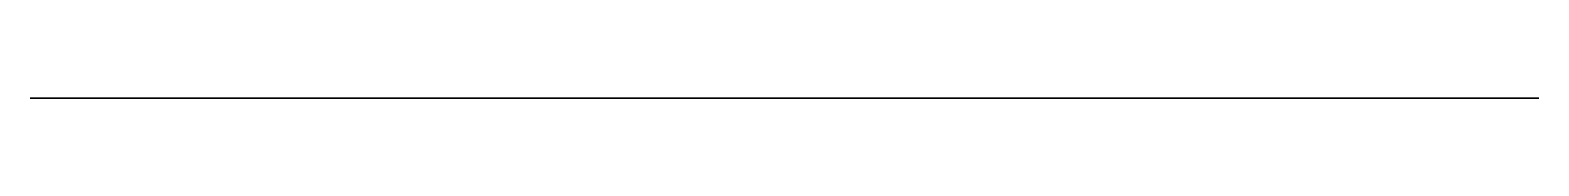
# Model space of a CAD drawing. Header units: millimetres. Extents: x 91 to 108.5, y 0 to 0.
import ezdxf

# ---------------------------------------------------------------- set-up
doc = ezdxf.new("R2010")
doc.units = ezdxf.units.MM
doc.layers.get('0').update_dxf_attribs({"color": 194, "true_color": 0x551cb1})

msp = doc.modelspace()

# ---------------------------------------------------------------- linework, layer by layer
at = {"color": 251, "true_color": 0x565656}
msp.add_polyline3d([(100.261, 0, -19.591), (99.934, 0, -19.271), (99.62, 0, -18.938), (99.32, 0, -18.591), (99.034, 0, -18.233), (98.763, 0, -17.863), (98.508, 0, -17.483), (98.268, 0, -17.093), (98.044, 0, -16.693), (97.789, 0, -16.184), (97.56, 0, -15.663), (97.358, 0, -15.132), (97.184, 0, -14.591), (97.096, 0, -14.261), (97.027, 0, -13.926), (96.973, 0, -13.588), (96.933, 0, -13.248), (96.887, 0, -12.561), (96.876, 0, -11.871), (96.876, 0, -8.202), (91.026, 0, -8.202), (91.026, 0, -113.335), (108.465, 0, -113.335), (108.465, 0, -34.065), (103.27, 0, -34.065), (103.27, 0, -31.248), (103.57, 0, -31.209), (103.864, 0, -31.153), (104.153, 0, -31.078), (104.436, 0, -30.987), (104.711, 0, -30.878), (104.978, 0, -30.754), (105.237, 0, -30.613), (105.487, 0, -30.457), (105.727, 0, -30.287), (105.956, 0, -30.102), (106.174, 0, -29.902), (106.38, 0, -29.69), (106.573, 0, -29.464), (106.753, 0, -29.226), (106.918, 0, -28.976), (107.069, 0, -28.714), (107.203, 0, -28.444), (107.319, 0, -28.167), (107.418, 0, -27.886), (107.498, 0, -27.6), (107.561, 0, -27.311), (107.605, 0, -27.019), (107.632, 0, -26.726), (107.641, 0, -26.432), (107.632, 0, -26.137), (107.605, 0, -25.844), (107.561, 0, -25.552), (107.498, 0, -25.263), (107.418, 0, -24.977), (107.319, 0, -24.696), (107.203, 0, -24.419), (107.069, 0, -24.149), (106.96, 0, -23.959), (106.84, 0, -23.774), (106.709, 0, -23.594), (106.568, 0, -23.419), (106.418, 0, -23.25), (106.259, 0, -23.086), (106.093, 0, -22.929), (105.92, 0, -22.779), (105.742, 0, -22.636), (105.558, 0, -22.5), (105.37, 0, -22.372), (105.178, 0, -22.252), (104.984, 0, -22.141), (104.788, 0, -22.039), (104.591, 0, -21.946), (104.394, 0, -21.863), (103.304, 0, -21.416), (102.207, 0, -20.903), (101.678, 0, -20.615), (101.171, 0, -20.302), (100.929, 0, -20.136), (100.696, 0, -19.962), (100.473, 0, -19.781)], close=True, dxfattribs=at)

doc.saveas('drawing.dxf')
